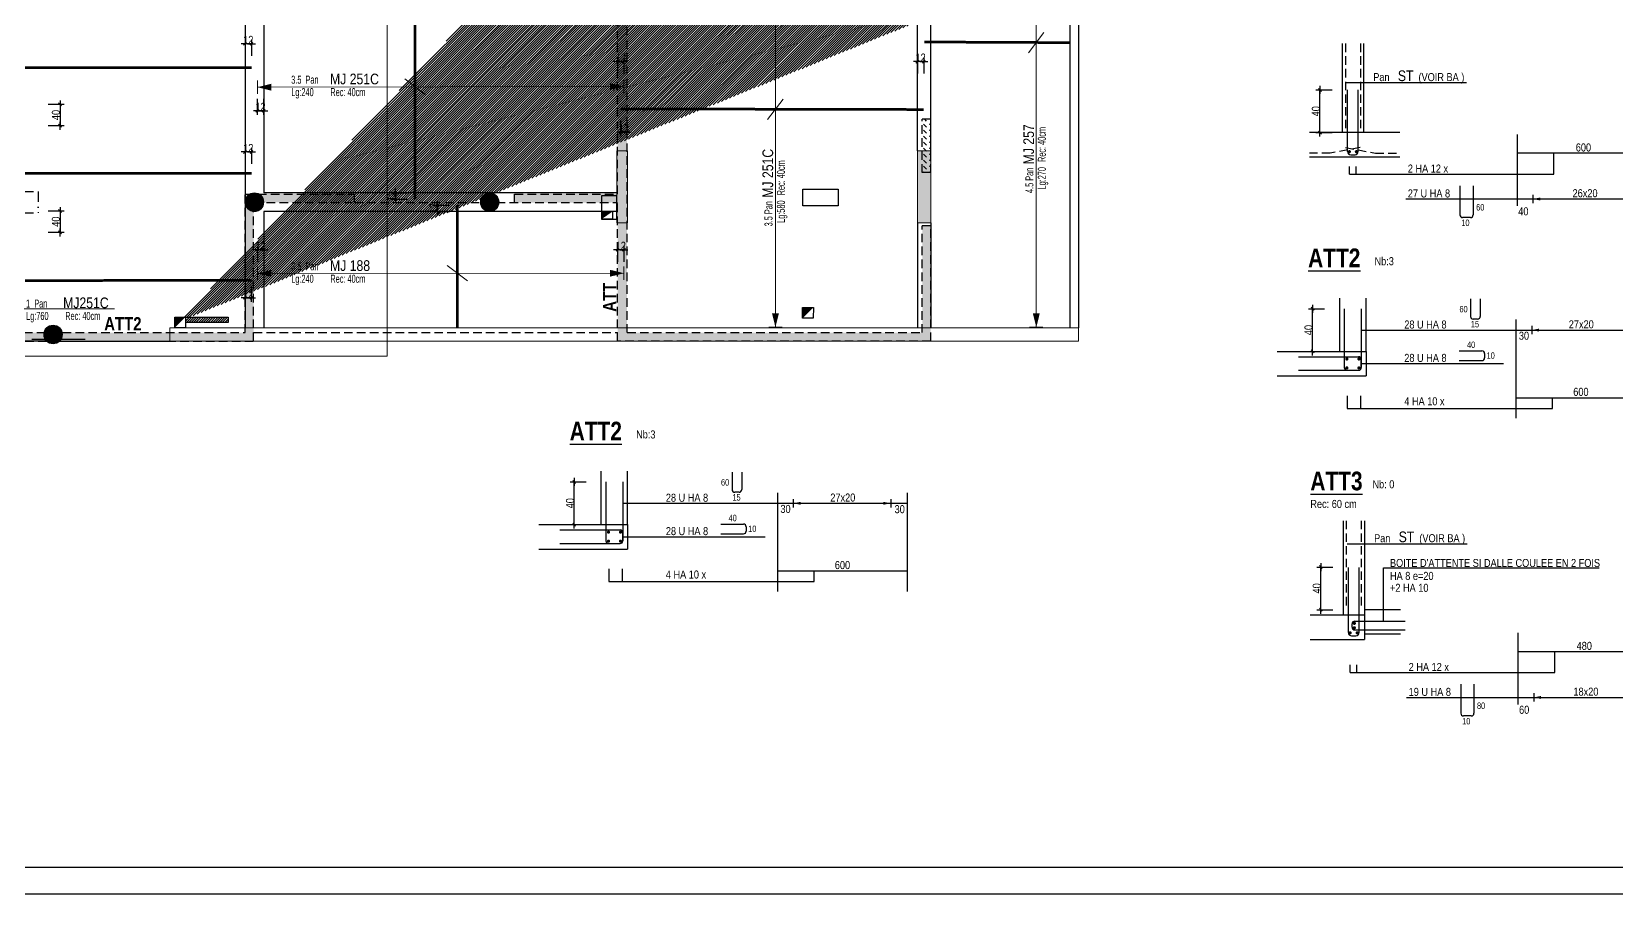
# Model space of a CAD drawing. Header units: centimetres. Extents: x 29921 to 42652, y -19090 to -11306.
# Drawn here: x 37171 to 40141, y -17547 to -15929 of the extents above; entities that cross this region are included whole.
import ezdxf
from ezdxf.enums import TextEntityAlignment as Align

# ---------------------------------------------------------------- set-up
doc = ezdxf.new("R2010")
doc.units = ezdxf.units.CM
doc.header["$LTSCALE"] = 25.4
doc.header["$PDMODE"] = 1
doc.header["$PDSIZE"] = -2
for name, pattern in [('CACHE2', [0.1875, 0.125, -0.0625]), ('CACHEX2', [19.05, 12.7, -6.35]), ('TIRETPTX2', [50.8, 25.4, -12.7, 0, -12.7])]:
    doc.linetypes.add(name, pattern=pattern)
for name, color, linetype in [('01_ARMA_INF', 50, 'Continuous'), ('01_cote_gen', 4, 'Continuous'), ('01_linteaux', 2, 'Continuous'), ('01_murs_sup', 2, 'CACHEX2'), ('01_poch_poteaux', 250, 'Continuous'), ('01_resv', 32, 'Continuous'), ('01_texte', 230, 'Continuous'), ('AA_COTES', 2, 'Continuous'), ('prlm-GT', 242, 'Continuous')]:
    doc.layers.add(name, color=color, linetype=linetype)
doc.layers.add('01_murs_coup', color=5, linetype='Continuous', lineweight=60)
doc.layers.add('01_résv', color=32, linetype='Continuous', lineweight=9)
doc.styles.add('PATIO', font='ARIALN.TTF')
doc.styles.add('STYLE2', font='ARIALN.TTF')
doc.styles.add('Titre', font='ariblk.ttf')
doc.dimstyles.new('JB25', dxfattribs={"dimscale": 0.1, "dimtxt": 150, "dimasz": 15, "dimexe": 0.1, "dimexo": 0.1, "dimgap": 0.09, "dimtad": 1, "dimdec": 1, "dimlfac": 0.5, "dimdsep": 46, "dimtxsty": 'STYLE2', "dimblk1": 'BOND_G', "dimblk2": 'BOND_D', "dimsah": 1, "dimcen": 1.5, "dimdle": 0.01, "dimse1": 1, "dimse2": 1, "dimclrd": 4, "dimclre": 2, "dimclrt": 6, "dimazin": 2, "dimtfac": 2.333333, "dimtdec": 1, "dimtix": 1, "dimtmove": 2, "dimatfit": 3, "dimldrblk": 'BOND_G', "dimfxl": 1, "dimtolj": 1, "dimtzin": 0, "dimarcsym": 0})
doc.dimstyles.new('JB50', dxfattribs={"dimscale": 0.1, "dimtxt": 150, "dimasz": 15, "dimexe": 0.1, "dimexo": 0.1, "dimgap": 0.09, "dimtad": 1, "dimdec": 1, "dimdsep": 46, "dimtxsty": 'STYLE2', "dimblk1": 'BOND_G', "dimblk2": 'BOND_D', "dimsah": 1, "dimcen": 1.5, "dimdle": 0.01, "dimse1": 1, "dimse2": 1, "dimclrd": 4, "dimclre": 2, "dimclrt": 6, "dimazin": 2, "dimtfac": 2.333333, "dimtdec": 1, "dimtix": 1, "dimtmove": 2, "dimatfit": 3, "dimldrblk": 'BOND_G', "dimfxl": 1, "dimtolj": 1, "dimtzin": 0, "dimarcsym": 0})
pattern_1 = [(135, (-1376.8596, -4351.756), (-11.2253202, 9e-16), [7.9375, -7.9375])]

# ---------------------------------------------------------------- blocks, each defined once
blk = doc.blocks.new('BOND_G')
at = {"layer": 'AA_COTES', "color": 0}
for p, q in [((5, 0), (-5, 0)), ((1.8, 1.8), (-1.8, -1.8)), ((0, -5), (0, 15))]:
    blk.add_line(p, q, dxfattribs=at)
blk = doc.blocks.new('BOND_D')
at = {"layer": 'AA_COTES', "color": 0}
for p, q in [((5, 0), (-5, 0)), ((-1.8, -1.8), (1.8, 1.8)), ((0, 5), (0, -15))]:
    blk.add_line(p, q, dxfattribs=at)
blk = doc.blocks.new('*D61')
at = {"color": 4, "lineweight": -2, "transparency": 16777216}
for p, q in [((37569.9, -16154.8), (37568.4, -16154.8)), ((37583.4, -16154.8), (37571.4, -16154.8)), ((37584.9, -16154.8), (37586.4, -16154.8))]:
    blk.add_line(p, q, dxfattribs=at)
at = {"layer": 'Defpoints', "color": 0, "transparency": 16777216}
for p in [(37583.4, -15979.8), (37571.4, -16154.8), (37571.4, -16162.2)]:
    blk.add_point(p, dxfattribs=at)
at = {"color": 4, "lineweight": -2, "transparency": 16777216, "xscale": 1.5, "yscale": 1.5, "zscale": 1.5}
blk.add_blockref('BOND_D', (37571.4, -16154.8), dxfattribs=at)
at = {"color": 4, "lineweight": -2, "transparency": 16777216, "xscale": 1.5, "yscale": 1.5, "zscale": 1.5, "rotation": 180}
blk.add_blockref('BOND_G', (37583.4, -16154.8), dxfattribs=at)
at = {"color": 6, "transparency": 16777216, "insert": (37577.4, -16147.3), "char_height": 15, "attachment_point": 5, "style": 'STYLE2'}
blk.add_mtext('\\A1;12', dxfattribs=at)
blk = doc.blocks.new('*D63')
at = {"color": 4, "lineweight": -2, "transparency": 16777216}
for p, q in [((37569.9, -16428.4), (37568.4, -16428.4)), ((37571.4, -16428.4), (37583.4, -16428.4)), ((37584.9, -16428.4), (37586.4, -16428.4))]:
    blk.add_line(p, q, dxfattribs=at)
at = {"layer": 'Defpoints', "color": 0, "transparency": 16777216}
for p in [(37571.4, -16399.1), (37583.4, -16399.1), (37583.4, -16428.4)]:
    blk.add_point(p, dxfattribs=at)
at = {"color": 4, "lineweight": -2, "transparency": 16777216, "xscale": 1.5, "yscale": 1.5, "zscale": 1.5}
blk.add_blockref('BOND_G', (37571.4, -16428.4), dxfattribs=at)
at = {"color": 4, "lineweight": -2, "transparency": 16777216, "xscale": 1.5, "yscale": 1.5, "zscale": 1.5, "rotation": 180}
blk.add_blockref('BOND_D', (37583.4, -16428.4), dxfattribs=at)
at = {"color": 6, "transparency": 16777216, "insert": (37577.4, -16420.9), "char_height": 15, "attachment_point": 5, "style": 'STYLE2'}
blk.add_mtext('\\A1;12', dxfattribs=at)
blk = doc.blocks.new('*D67')
at = {"color": 4, "lineweight": -2, "transparency": 16777216}
for p, q in [((37569.9, -15952.1), (37568.4, -15952.1)), ((37583.4, -15952.1), (37571.4, -15952.1)), ((37584.9, -15952.1), (37586.4, -15952.1))]:
    blk.add_line(p, q, dxfattribs=at)
at = {"layer": 'Defpoints', "color": 0, "transparency": 16777216}
for p in [(37571.4, -15952.1), (37571.4, -15962.2), (37583.4, -15962.2)]:
    blk.add_point(p, dxfattribs=at)
at = {"color": 4, "lineweight": -2, "transparency": 16777216, "xscale": 1.5, "yscale": 1.5, "zscale": 1.5}
blk.add_blockref('BOND_D', (37571.4, -15952.1), dxfattribs=at)
at = {"color": 4, "lineweight": -2, "transparency": 16777216, "xscale": 1.5, "yscale": 1.5, "zscale": 1.5, "rotation": 180}
blk.add_blockref('BOND_G', (37583.4, -15952.1), dxfattribs=at)
at = {"color": 6, "transparency": 16777216, "insert": (37577.4, -15944.6), "char_height": 15, "attachment_point": 5, "style": 'STYLE2'}
blk.add_mtext('\\A1;12', dxfattribs=at)
blk = doc.blocks.new('*D68')
at = {"color": 4, "lineweight": -2, "transparency": 16777216}
blk.add_line((37224.5, -16067), (37224.5, -16104), dxfattribs=at)
at = {"layer": 'Defpoints', "color": 0, "transparency": 16777216}
for p in [(37230.9, -16065.5), (37224.5, -16105.5), (37230.9, -16105.5)]:
    blk.add_point(p, dxfattribs=at)
at = {"color": 4, "lineweight": -2, "transparency": 16777216, "xscale": 1.5, "yscale": 1.5, "zscale": 1.5}
for name, p, rotation in [('BOND_G', (37224.5, -16065.5), 90), ('BOND_D', (37224.5, -16105.5), 270)]:
    blk.add_blockref(name, p, dxfattribs=dict(at, rotation=rotation))
at = {"color": 6, "transparency": 16777216, "insert": (37216.8, -16085.5), "char_height": 15, "attachment_point": 5, "rotation": 90, "style": 'STYLE2'}
blk.add_mtext('\\A1;40', dxfattribs=at)
blk = doc.blocks.new('*D69')
at = {"color": 4, "lineweight": -2, "transparency": 16777216}
blk.add_line((37224.5, -16267), (37224.5, -16304), dxfattribs=at)
at = {"layer": 'Defpoints', "color": 0, "transparency": 16777216}
for p in [(37224.5, -16265.5), (37224.5, -16305.5), (37224.5, -16305.5)]:
    blk.add_point(p, dxfattribs=at)
at = {"color": 4, "lineweight": -2, "transparency": 16777216, "xscale": 1.5, "yscale": 1.5, "zscale": 1.5}
for name, p, rotation in [('BOND_G', (37224.5, -16265.5), 90), ('BOND_D', (37224.5, -16305.5), 270)]:
    blk.add_blockref(name, p, dxfattribs=dict(at, rotation=rotation))
at = {"color": 6, "transparency": 16777216, "insert": (37216.8, -16285.5), "char_height": 15, "attachment_point": 5, "rotation": 90, "style": 'STYLE2'}
blk.add_mtext('\\A1;40', dxfattribs=at)
blk = doc.blocks.new('*D74')
at = {"color": 4, "lineweight": -2, "transparency": 16777216}
for p, q in [((37932.1, -16253), (37932.1, -16251.5)), ((37932.1, -16254.5), (37932.1, -16266.5)), ((37932.1, -16268), (37932.1, -16269.5))]:
    blk.add_line(p, q, dxfattribs=at)
at = {"layer": 'Defpoints', "color": 0, "transparency": 16777216}
for p in [(37932.1, -16266.5), (37968.4, -16266.5), (38030.4, -16254.5)]:
    blk.add_point(p, dxfattribs=at)
at = {"color": 4, "lineweight": -2, "transparency": 16777216, "xscale": 1.5, "yscale": 1.5, "zscale": 1.5}
for name, p, rotation in [('BOND_G', (37932.1, -16254.5), 270), ('BOND_D', (37932.1, -16266.5), 90)]:
    blk.add_blockref(name, p, dxfattribs=dict(at, rotation=rotation))
at = {"color": 6, "transparency": 16777216, "insert": (37924.6, -16260.5), "char_height": 15, "attachment_point": 5, "rotation": 90, "style": 'STYLE2'}
blk.add_mtext('\\A1;12', dxfattribs=at)
blk = doc.blocks.new('*D76')
at = {"color": 4, "lineweight": -2, "transparency": 16777216}
for p, q in [((37853.2, -16230), (37853.2, -16228.5)), ((37853.2, -16231.5), (37853.2, -16243.5)), ((37853.2, -16245), (37853.2, -16246.5))]:
    blk.add_line(p, q, dxfattribs=at)
at = {"layer": 'Defpoints', "color": 0, "transparency": 16777216}
for p in [(37853.2, -16243.5), (37872.1, -16231.5), (37897.3, -16243.5)]:
    blk.add_point(p, dxfattribs=at)
at = {"color": 4, "lineweight": -2, "transparency": 16777216, "xscale": 1.5, "yscale": 1.5, "zscale": 1.5}
for name, p, rotation in [('BOND_G', (37853.2, -16231.5), 270), ('BOND_D', (37853.2, -16243.5), 90)]:
    blk.add_blockref(name, p, dxfattribs=dict(at, rotation=rotation))
at = {"color": 6, "transparency": 16777216, "insert": (37845.7, -16237.5), "char_height": 15, "attachment_point": 5, "rotation": 90, "style": 'STYLE2'}
blk.add_mtext('\\A1;12', dxfattribs=at)
blk = doc.blocks.new('*D77')
at = {"color": 4, "lineweight": -2, "transparency": 16777216}
for p, q in [((37592.9, -16077.6), (37591.4, -16077.6)), ((37594.4, -16077.6), (37606.4, -16077.6)), ((37607.9, -16077.6), (37609.4, -16077.6))]:
    blk.add_line(p, q, dxfattribs=at)
at = {"layer": 'Defpoints', "color": 0, "transparency": 16777216}
for p in [(37594.4, -16080.3), (37606.4, -16077.6), (37606.4, -16080.3)]:
    blk.add_point(p, dxfattribs=at)
at = {"color": 4, "lineweight": -2, "transparency": 16777216, "xscale": 1.5, "yscale": 1.5, "zscale": 1.5}
blk.add_blockref('BOND_G', (37594.4, -16077.6), dxfattribs=at)
at = {"color": 4, "lineweight": -2, "transparency": 16777216, "xscale": 1.5, "yscale": 1.5, "zscale": 1.5, "rotation": 180}
blk.add_blockref('BOND_D', (37606.4, -16077.6), dxfattribs=at)
at = {"color": 6, "transparency": 16777216, "insert": (37600.4, -16070), "char_height": 15, "attachment_point": 5, "style": 'STYLE2'}
blk.add_mtext('\\A1;12', dxfattribs=at)
blk = doc.blocks.new('*D78')
at = {"color": 4, "lineweight": -2, "transparency": 16777216}
for p, q in [((37592.9, -16338.3), (37591.4, -16338.3)), ((37606.4, -16338.3), (37594.4, -16338.3)), ((37607.9, -16338.3), (37609.4, -16338.3))]:
    blk.add_line(p, q, dxfattribs=at)
at = {"layer": 'Defpoints', "color": 0, "transparency": 16777216}
for p in [(37594.4, -16338.3), (37594.4, -16370), (37606.4, -16365.1)]:
    blk.add_point(p, dxfattribs=at)
at = {"color": 4, "lineweight": -2, "transparency": 16777216, "xscale": 1.5, "yscale": 1.5, "zscale": 1.5}
blk.add_blockref('BOND_D', (37594.4, -16338.3), dxfattribs=at)
at = {"color": 4, "lineweight": -2, "transparency": 16777216, "xscale": 1.5, "yscale": 1.5, "zscale": 1.5, "rotation": 180}
blk.add_blockref('BOND_G', (37606.4, -16338.3), dxfattribs=at)
at = {"color": 6, "transparency": 16777216, "insert": (37600.4, -16330.7), "char_height": 15, "attachment_point": 5, "style": 'STYLE2'}
blk.add_mtext('\\A1;12', dxfattribs=at)
blk = doc.blocks.new('*D79')
at = {"color": 4, "lineweight": -2, "transparency": 16777216}
for p, q in [((38268, -16338.3), (38266.5, -16338.3)), ((38281.5, -16338.3), (38269.5, -16338.3)), ((38283, -16338.3), (38284.5, -16338.3))]:
    blk.add_line(p, q, dxfattribs=at)
at = {"layer": 'Defpoints', "color": 0, "transparency": 16777216}
for p in [(38269.5, -16338.3), (38269.5, -16357), (38281.5, -16369.7)]:
    blk.add_point(p, dxfattribs=at)
at = {"color": 4, "lineweight": -2, "transparency": 16777216, "xscale": 1.5, "yscale": 1.5, "zscale": 1.5}
blk.add_blockref('BOND_D', (38269.5, -16338.3), dxfattribs=at)
at = {"color": 4, "lineweight": -2, "transparency": 16777216, "xscale": 1.5, "yscale": 1.5, "zscale": 1.5, "rotation": 180}
blk.add_blockref('BOND_G', (38281.5, -16338.3), dxfattribs=at)
at = {"color": 6, "transparency": 16777216, "insert": (38275.5, -16330.7), "char_height": 15, "attachment_point": 5, "style": 'STYLE2'}
blk.add_mtext('\\A1;12', dxfattribs=at)
blk = doc.blocks.new('*D80')
at = {"color": 4, "lineweight": -2, "transparency": 16777216}
for p, q in [((38268, -15985.3), (38266.5, -15985.3)), ((38281.5, -15985.3), (38269.5, -15985.3)), ((38283, -15985.3), (38284.5, -15985.3))]:
    blk.add_line(p, q, dxfattribs=at)
at = {"layer": 'Defpoints', "color": 0, "transparency": 16777216}
for p in [(38269.5, -15985.3), (38269.5, -16008.6), (38281.5, -16019.8)]:
    blk.add_point(p, dxfattribs=at)
at = {"color": 4, "lineweight": -2, "transparency": 16777216, "xscale": 1.5, "yscale": 1.5, "zscale": 1.5}
blk.add_blockref('BOND_D', (38269.5, -15985.3), dxfattribs=at)
at = {"color": 4, "lineweight": -2, "transparency": 16777216, "xscale": 1.5, "yscale": 1.5, "zscale": 1.5, "rotation": 180}
blk.add_blockref('BOND_G', (38281.5, -15985.3), dxfattribs=at)
at = {"color": 6, "transparency": 16777216, "insert": (38275.5, -15977.8), "char_height": 15, "attachment_point": 5, "style": 'STYLE2'}
blk.add_mtext('\\A1;12', dxfattribs=at)
blk = doc.blocks.new('*D81')
at = {"color": 4, "lineweight": -2, "transparency": 16777216}
for p, q in [((38274, -16117.4), (38272.5, -16117.4)), ((38275.5, -16117.4), (38287.5, -16117.4)), ((38289, -16117.4), (38290.5, -16117.4))]:
    blk.add_line(p, q, dxfattribs=at)
at = {"layer": 'Defpoints', "color": 0, "transparency": 16777216}
for p in [(38275.5, -16074), (38287.5, -16112.8), (38287.5, -16117.4)]:
    blk.add_point(p, dxfattribs=at)
at = {"color": 4, "lineweight": -2, "transparency": 16777216, "xscale": 1.5, "yscale": 1.5, "zscale": 1.5}
blk.add_blockref('BOND_G', (38275.5, -16117.4), dxfattribs=at)
at = {"color": 4, "lineweight": -2, "transparency": 16777216, "xscale": 1.5, "yscale": 1.5, "zscale": 1.5, "rotation": 180}
blk.add_blockref('BOND_D', (38287.5, -16117.4), dxfattribs=at)
at = {"color": 6, "transparency": 16777216, "insert": (38281.5, -16109.8), "char_height": 15, "attachment_point": 5, "style": 'STYLE2'}
blk.add_mtext('\\A1;12', dxfattribs=at)
blk = doc.blocks.new('*D82')
at = {"color": 4, "lineweight": -2, "transparency": 16777216}
for p, q in [((38830, -15985.3), (38828.5, -15985.3)), ((38843.5, -15985.3), (38831.5, -15985.3)), ((38845, -15985.3), (38846.5, -15985.3))]:
    blk.add_line(p, q, dxfattribs=at)
at = {"layer": 'Defpoints', "color": 0, "transparency": 16777216}
for p in [(38831.5, -15985.3), (38831.5, -16029.7), (38843.5, -16075.2)]:
    blk.add_point(p, dxfattribs=at)
at = {"color": 4, "lineweight": -2, "transparency": 16777216, "xscale": 1.5, "yscale": 1.5, "zscale": 1.5}
blk.add_blockref('BOND_D', (38831.5, -15985.3), dxfattribs=at)
at = {"color": 4, "lineweight": -2, "transparency": 16777216, "xscale": 1.5, "yscale": 1.5, "zscale": 1.5, "rotation": 180}
blk.add_blockref('BOND_G', (38843.5, -15985.3), dxfattribs=at)
at = {"color": 6, "transparency": 16777216, "insert": (38837.5, -15977.8), "char_height": 15, "attachment_point": 5, "style": 'STYLE2'}
blk.add_mtext('\\A1;12', dxfattribs=at)
blk = doc.blocks.new('*D99')
at = {"layer": '01_cote_gen', "color": 4, "lineweight": -2, "ltscale": 0.5, "transparency": 16777216}
blk.add_line((39586.1, -16117), (39586.1, -16040), dxfattribs=at)
at = {"layer": 'Defpoints', "color": 0, "ltscale": 0.5, "transparency": 16777216}
for p in [(39586.1, -16038.5), (39637.7, -16038.5), (39619.8, -16118.5)]:
    blk.add_point(p, dxfattribs=at)
at = {"layer": '01_cote_gen', "color": 4, "lineweight": -2, "ltscale": 0.5, "transparency": 16777216, "xscale": 1.5, "yscale": 1.5, "zscale": 1.5}
for name, p, rotation in [('BOND_D', (39586.1, -16038.5), 90), ('BOND_G', (39586.1, -16118.5), 270)]:
    blk.add_blockref(name, p, dxfattribs=dict(at, rotation=rotation))
at = {"layer": '01_cote_gen', "color": 6, "ltscale": 0.5, "transparency": 16777216, "insert": (39578.4, -16078.5), "char_height": 15, "attachment_point": 5, "rotation": 90, "style": 'STYLE2'}
blk.add_mtext('\\A1;40', dxfattribs=at)
blk = doc.blocks.new('*D100')
at = {"layer": '01_cote_gen', "color": 4, "lineweight": -2, "ltscale": 0.5, "transparency": 16777216}
blk.add_line((39572.3, -16527.2), (39572.3, -16450.2), dxfattribs=at)
at = {"layer": 'Defpoints', "color": 0, "ltscale": 0.5, "transparency": 16777216}
for p in [(39572.3, -16448.7), (39631.6, -16448.7), (39632.5, -16528.7)]:
    blk.add_point(p, dxfattribs=at)
at = {"layer": '01_cote_gen', "color": 4, "lineweight": -2, "ltscale": 0.5, "transparency": 16777216, "xscale": 1.5, "yscale": 1.5, "zscale": 1.5}
for name, p, rotation in [('BOND_D', (39572.3, -16448.7), 90), ('BOND_G', (39572.3, -16528.7), 270)]:
    blk.add_blockref(name, p, dxfattribs=dict(at, rotation=rotation))
at = {"layer": '01_cote_gen', "color": 6, "ltscale": 0.5, "transparency": 16777216, "insert": (39564.6, -16488.7), "char_height": 15, "attachment_point": 5, "rotation": 90, "style": 'STYLE2'}
blk.add_mtext('\\A1;40', dxfattribs=at)
blk = doc.blocks.new('*D101')
at = {"layer": '01_linteaux', "color": 4, "linetype": 'Continuous', "lineweight": -2, "transparency": 16777216}
blk.add_line((39587.7, -17011.6), (39587.7, -16934.6), dxfattribs=at)
at = {"layer": 'Defpoints', "color": 0, "linetype": 'Continuous', "transparency": 16777216}
for p in [(39587.7, -16933.1), (39639.3, -16933.1), (39629.3, -17013.1)]:
    blk.add_point(p, dxfattribs=at)
at = {"layer": '01_linteaux', "color": 4, "linetype": 'Continuous', "lineweight": -2, "transparency": 16777216, "xscale": 1.5, "yscale": 1.5, "zscale": 1.5}
for name, p, rotation in [('BOND_D', (39587.7, -16933.1), 90), ('BOND_G', (39587.7, -17013.1), 270)]:
    blk.add_blockref(name, p, dxfattribs=dict(at, rotation=rotation))
at = {"layer": '01_linteaux', "color": 6, "linetype": 'Continuous', "transparency": 16777216, "insert": (39580, -16973.1), "char_height": 15, "attachment_point": 5, "rotation": 90, "style": 'STYLE2'}
blk.add_mtext('\\A1;40', dxfattribs=at)
blk = doc.blocks.new('*D107')
at = {"layer": '01_cote_gen', "color": 4, "lineweight": -2, "ltscale": 0.5, "transparency": 16777216}
blk.add_line((38188.2, -16852), (38188.2, -16775.1), dxfattribs=at)
at = {"layer": 'Defpoints', "color": 0, "ltscale": 0.5, "transparency": 16777216}
for p in [(38188.2, -16773.6), (38247.5, -16773.6), (38248.4, -16853.5)]:
    blk.add_point(p, dxfattribs=at)
at = {"layer": '01_cote_gen', "color": 4, "lineweight": -2, "ltscale": 0.5, "transparency": 16777216, "xscale": 1.5, "yscale": 1.5, "zscale": 1.5}
for name, p, rotation in [('BOND_D', (38188.2, -16773.6), 90), ('BOND_G', (38188.2, -16853.5), 270)]:
    blk.add_blockref(name, p, dxfattribs=dict(at, rotation=rotation))
at = {"layer": '01_cote_gen', "color": 6, "ltscale": 0.5, "transparency": 16777216, "insert": (38180.6, -16813.5), "char_height": 15, "attachment_point": 5, "rotation": 90, "style": 'STYLE2'}
blk.add_mtext('\\A1;40', dxfattribs=at)

msp = doc.modelspace()

# ---------------------------------------------------------------- hatches: boundary and pattern name
at = {"layer": '01_murs_sup'}
h = msp.add_hatch(dxfattribs=at)
h.set_pattern_fill('DASH', color=256, scale=2.5, angle=135)
h.set_pattern_definition(pattern_1)
h.paths.add_polyline_path([(39364.88, -14933.56), (38269.48, -14933.56), (38269.48, -15213.56), (38287.48, -15213.56), (38287.48, -14951.56), (38744.48, -14951.56), (38744.48, -15219.56), (39117.48, -15219.56), (39117.48, -15544.56), (39054.48, -15544.56), (39054.48, -15560.56), (39117.48, -15560.56), (39117.48, -15768.57), (39133.48, -15768.57), (39133.48, -15560.56), (39341.48, -15560.56), (39341.48, -15544.56), (39135.48, -15544.56), (39135.48, -15201.56), (38762.48, -15201.56), (38762.48, -14951.56), (39364.88, -14951.56)])
h.paths.add_polyline_path([(38287.48, -15315.56), (38269.48, -15315.56), (38269.48, -15857.46), (38139.48, -15857.46), (38139.48, -15820.56), (38121.48, -15820.56), (38121.48, -15875.46), (38269.48, -15875.46), (38269.48, -16233.54), (38076.48, -16233.8), (38076.48, -16249.8), (38269.48, -16249.54), (38269.48, -16509.54), (38856.48, -16509.54), (38856.48, -16293.56), (38840.48, -16293.56), (38840.48, -16493.54), (38287.48, -16493.54)])
h.paths.add_polyline_path([(38856.48, -15560.56), (38954.48, -15560.56), (38954.48, -15544.56), (38840.48, -15544.56), (38745.95, -15544.56), (38745.95, -15560.56), (38840.48, -15560.56), (38840.48, -15593.56), (38856.48, -15593.56)], flags=17)
h = msp.add_hatch(dxfattribs=at)
h.set_pattern_fill('DASH', color=256, scale=2.5, angle=135)
h.set_pattern_definition(pattern_1)
h.paths.add_polyline_path([(38139.48, -15413.56), (38121.48, -15413.56), (38121.48, -15695.56), (37808.44, -15695.56), (37808.44, -15543.56), (37469.44, -15543.56), (37469.44, -15417.54), (37453.44, -15417.54), (37453.44, -15543.56), (37086.44, -15543.56), (36796.47, -16509.54), (37587.44, -16509.54), (37587.44, -16249.54), (37776.48, -16249.54), (37776.48, -16233.54), (37571.44, -16233.54), (37571.44, -16493.54), (36817.98, -16493.54), (37097.74, -15561.56), (37790.44, -15561.56), (37790.44, -15713.56), (38121.48, -15713.56), (38121.48, -15718.56), (38139.48, -15718.56)])
h = msp.add_hatch(dxfattribs=at)
h.set_pattern_fill('DASH', color=256, scale=2.5, angle=135)
h.set_pattern_definition([(135, (10280.314, 0), (-11.2253202, 9e-16), [7.9375, -7.9375])])
h.paths.add_polyline_path([(38856.48, -16152.52), (38840.48, -16152.52), (38840.48, -16193.56), (38856.48, -16193.56)])
h.paths.add_polyline_path([(38856.48, -16093.56), (38840.48, -16093.56), (38840.48, -16152.52), (38856.48, -16152.52)])
at = {"layer": '01_poch_poteaux'}
h = msp.add_hatch(color=256, dxfattribs=at)
h.dxf.hatch_style = 1
h.paths.add_polyline_path([(38287.96, -16152.52), (38267.96, -16152.52), (38267.96, -16287.52), (38287.96, -16287.52)])
h = msp.add_hatch(color=256, dxfattribs=at)
h.dxf.hatch_style = 1
h.paths.add_polyline_path([(38856.48, -16152.52), (38831.48, -16152.52), (38831.48, -16287.52), (38856.48, -16287.52)])
h = msp.add_hatch(color=256, dxfattribs=at)
h.dxf.hatch_style = 1
h.paths.add_polyline_path([(38856.48, -16152.52), (38840.48, -16152.52), (38840.48, -16193.56), (38856.48, -16193.56)])
h = msp.add_hatch(color=256, dxfattribs=at)
h.dxf.hatch_style = 1
h.paths.add_polyline_path([(37571.43, -16249.02, 1), (37606.43, -16249.02, 1)])
h = msp.add_hatch(color=256, dxfattribs=at)
h.dxf.hatch_style = 1
h.paths.add_polyline_path([(38047.41, -16249.02, 1), (38012.41, -16249.02, 1)])
h = msp.add_hatch(color=256, dxfattribs=at)
h.dxf.hatch_style = 1
h.paths.add_polyline_path([(37193.99, -16497.04, 1), (37228.99, -16497.04, 1)])
at = {"layer": '01_résv'}
h = msp.add_hatch(dxfattribs=at)
h.set_pattern_fill('ANSI31', color=256)
h.set_pattern_definition([(45, (33932.1135, -19078.7956), (-2.245064, 2.245064), [])])
h.paths.add_polyline_path([(40172.39, -15042.56), (40172.39, -15072.59), (40182.39, -15072.59), (40182.39, -15042.62)], flags=17)
h.paths.add_polyline_path([(38544.12, -14511.48), (38544.12, -14581.48), (38554.12, -14581.48), (38554.12, -14511.48)])
h.paths.add_polyline_path([(38775.31, -14971.93), (38775.71, -15031.93), (38785.71, -15031.93), (38785.31, -14971.93)], flags=17)
h.paths.add_polyline_path([(38544.85, -14966.84), (38474.85, -14966.84), (38474.85, -14976.84), (38544.85, -14976.84)], flags=17)
h.paths.add_polyline_path([(38564.85, -14966.84), (38624.85, -14966.84), (38624.85, -14976.84), (38564.85, -14976.84)], flags=17)
h.paths.add_polyline_path([(37763.92, -15769.56), (37763.92, -15709.56), (37773.92, -15709.56), (37773.92, -15769.56)], flags=17)
h.paths.add_polyline_path([(38495.18, -14432.47), (38435.18, -14432.47), (38435.18, -14422.47), (38495.18, -14422.47)])
edge = h.paths.add_edge_path()
edge.add_line((40778.06, -15120.54), (40818.06, -15120.54))
edge.add_line((40818.06, -15120.54), (40846.67, -15148.83))
edge.add_line((40846.67, -15148.83), (40849.82, -15145.68))
edge.add_line((40849.82, -15145.68), (40853.18, -15142.31))
edge.add_line((40853.18, -15142.31), (40853.74, -15141.76))
edge.add_line((40853.74, -15141.76), (40819.08, -15107.1))
edge.add_line((40778.4, -15120.54), (40778.4, -15110.54))
edge.add_line((40778.4, -15110.54), (40822.52, -15110.54))
edge.add_line((40170.1, -14687.41), (40170, -14687.41))
edge.add_line((40170, -14687.41), (40170.02, -14664.36))
edge.add_line((40170.02, -14664.36), (40180.02, -14664.36))
edge.add_line((40180.02, -14664.36), (40180.12, -14694.4))
edge.add_line((40180.12, -14694.4), (40170, -14694.34))
edge.add_line((39147.25, -14687.41), (39147.15, -14687.41))
edge.add_line((39147.15, -14687.41), (39147.15, -14657.41))
edge.add_line((39147.15, -14657.41), (39157.15, -14657.41))
edge.add_line((39157.15, -14657.41), (39157.15, -14687.41))
edge.add_line((39157.15, -14687.41), (39147.15, -14687.41))
edge.add_line((37455.95, -16464.54), (37539.35, -16464.56))
edge.add_line((37539.35, -16464.56), (37539.75, -16474.52))
edge.add_line((37539.75, -16474.52), (37459.74, -16474.5))
edge.add_line((37459.74, -16474.5), (37459.34, -16467.9))
h.paths.add_polyline_path([(40853.92, -14589.64), (40846.85, -14582.57), (40818.16, -14610.86), (40778.16, -14610.86), (40778.16, -14620.86), (40822.3, -14620.86)])

# ---------------------------------------------------------------- linework, layer by layer
at = {"layer": '01_ARMA_INF', "linetype": 'Continuous', "lineweight": 0, "const_width": 5, "flags": 128}
for points in [[(37889.58, -16243.52), (37889.54, -15822.56)], [(38844.48, -15948.55), (39117.48, -15949.81)], [(36954.49, -15997.03), (37583.44, -15996.86)], [(38275.48, -16073.99), (38843.48, -16075.24)], [(36895.05, -16195.05), (37583.44, -16194.86)], [(37969.1, -16483.77), (37969.06, -16254.52)], [(36834.74, -16395.95), (37583.44, -16395.74)]]:
    msp.add_lwpolyline(points, dxfattribs=at)
at = {"layer": '01_cote_gen'}
msp.add_line((41601.79, -17546.82), (35661.79, -17546.82), dxfattribs=at)
at = {"layer": '01_linteaux'}
for p, q in [((39117.48, -15768.57), (39117.48, -16484.54)), ((39133.48, -15768.56), (39133.48, -16484.54)), ((37571.44, -15834.56), (37571.44, -16484.54)), ((37606.43, -15834.56), (37606.43, -16231.52)), ((38831.48, -16152.52), (38831.48, -15834.56)), ((38856.48, -16152.52), (38856.48, -15834.56)), ((38267.96, -16231.52), (37606.43, -16231.52)), ((37606.43, -16266.52), (37606.43, -16484.54)), ((38267.96, -16266.52), (37606.43, -16266.52)), ((38831.48, -16287.52), (38831.48, -16484.54)), ((38856.48, -16287.52), (38856.48, -16484.54)), ((37199.24, -16509.54), (36796.47, -16509.54)), ((37171.41, -16505.54), (37271.41, -16505.54)), ((37223.73, -16509.54), (37430.53, -16509.54))]:
    msp.add_line(p, q, dxfattribs=at)
at = {"layer": '01_linteaux', "linetype": 'Continuous'}
for p, q in [((39627.72, -15951.58), (39627.72, -16118.45)), ((39667.72, -15951.58), (39667.72, -16118.45)), ((39735.72, -16118.45), (39566.22, -16118.45)), ((39955.43, -16156.57), (40198.91, -16156.57)), ((39735.72, -16164.45), (39566.22, -16164.45)), ((39848.5, -16218.07), (39848.5, -16272.8)), ((39873.12, -16218.07), (39873.12, -16272.8)), ((39868.12, -16277.8), (39853.5, -16277.8)), ((39622.38, -16428.67), (39622.38, -16528.67)), ((39631.58, -16448.73), (39631.58, -16559.1)), ((39663.51, -16448.73), (39663.51, -16559.1)), ((39672.38, -16528.67), (39672.38, -16428.67)), ((39868.19, -16430.44), (39868.19, -16463.05)), ((39886.41, -16430.44), (39886.41, -16463.05)), ((39881.41, -16468.05), (39873.19, -16468.05)), ((39505.89, -16528.67), (39672.38, -16528.67)), ((39545.51, -16538.73), (39658.51, -16538.73)), ((39672.38, -16528.67), (39672.38, -16574.67)), ((39847.08, -16527.71), (39889.69, -16527.71)), ((39894.69, -16532.71), (39894.69, -16540.93)), ((39545.51, -16564.1), (39658.51, -16564.1)), ((39636.58, -16564.1), (39658.51, -16564.1)), ((39663.51, -16559.1), (39663.51, -16543.73)), ((39847.08, -16545.93), (39889.69, -16545.93)), ((39505.89, -16574.67), (39662.38, -16574.67)), ((39662.38, -16574.67), (39672.38, -16574.67)), ((39953.18, -16615.71), (40196.66, -16615.71)), ((38238.31, -16753.5), (38238.31, -16853.5)), ((38247.51, -16773.56), (38247.51, -16883.93)), ((38279.45, -16773.56), (38279.45, -16883.93)), ((38288.31, -16853.5), (38288.31, -16753.5)), ((38484.13, -16755.27), (38484.13, -16787.89)), ((38502.34, -16755.27), (38502.34, -16787.89)), ((38497.34, -16792.89), (38489.13, -16792.89)), ((38121.82, -16853.5), (38288.31, -16853.5)), ((38161.45, -16863.56), (38274.45, -16863.56)), ((38279.45, -16883.93), (38279.45, -16868.56)), ((38288.31, -16853.5), (38288.31, -16899.5)), ((38463.01, -16852.54), (38505.63, -16852.54)), ((38510.63, -16857.54), (38510.63, -16865.76)), ((39629.3, -16846.21), (39629.3, -17023.08)), ((39669.3, -16846.21), (39669.3, -17069.08)), ((38121.82, -16899.5), (38278.31, -16899.5)), ((38161.45, -16888.93), (38274.45, -16888.93)), ((38252.51, -16888.93), (38274.45, -16888.93)), ((38278.31, -16899.5), (38288.31, -16899.5)), ((38463.01, -16870.76), (38505.63, -16870.76)), ((38569.11, -16940.54), (38812.59, -16940.54)), ((39737.3, -17013.08), (39669.3, -17013.08)), ((39669.3, -17023.08), (39567.8, -17023.08)), ((39567.8, -17069.08), (39669.3, -17069.08)), ((39737.3, -17059.08), (39669.3, -17059.08)), ((39957.01, -17091.2), (40200.49, -17091.2)), ((39850.08, -17152.7), (39850.08, -17207.42)), ((39874.7, -17152.7), (39874.7, -17207.42)), ((39869.7, -17212.42), (39855.08, -17212.42))]:
    msp.add_line(p, q, dxfattribs=at)
at = {"layer": '01_linteaux', "linetype": 'CACHE2', "ltscale": 5}
for p, q in [((39633.72, -15951.58), (39633.72, -16116.32)), ((39661.72, -15951.58), (39661.72, -16116.32)), ((39661.43, -16146.14), (39605.39, -16157.34)), ((39634.01, -16146.14), (39690.05, -16157.34)), ((39605.39, -16157.34), (39566.22, -16157.34)), ((39690.05, -16157.34), (39735.49, -16157.34)), ((39635.3, -16846.21), (39635.3, -17010.95)), ((39663.3, -16846.21), (39663.3, -17010.95))]:
    msp.add_line(p, q, dxfattribs=at)
at = {"layer": '01_linteaux', "linetype": 'TIRETPTX2', "ltscale": 0.03}
for p, q in [((36883.81, -16229.02), (37183.81, -16229.02)), ((37183.81, -16229.02), (37183.81, -16269.02)), ((36883.81, -16269.02), (37183.81, -16269.02))]:
    msp.add_line(p, q, dxfattribs=at)
at = {"layer": '01_linteaux', "linetype": 'Continuous'}
for centre, start, end in [((39853.5, -16272.8), 180, 270), ((39868.12, -16272.8), 270, 0), ((39873.19, -16463.05), 180, 270), ((39881.41, -16463.05), 270, 0), ((39658.51, -16543.73), 0, 90), ((39889.69, -16532.71), 0, 90), ((39889.69, -16540.93), 270, 0), ((39636.58, -16559.1), 180, 270), ((39658.51, -16559.1), 270, 0), ((39658.51, -16559.1), 270, 0), ((38489.13, -16787.89), 180, 270), ((38497.34, -16787.89), 270, 0), ((38274.45, -16868.56), 0, 90), ((38505.63, -16857.54), 0, 90), ((38505.63, -16865.76), 270, 0), ((38252.51, -16883.93), 180, 270), ((38274.45, -16883.93), 270, 0), ((38274.45, -16883.93), 270, 0), ((39855.08, -17207.42), 180, 270), ((39869.7, -17207.42), 270, 0)]:
    msp.add_arc(centre, 5, start, end, dxfattribs=at)
at = {"layer": '01_murs_coup', "linetype": 'Continuous', "lineweight": 18}
for p, q in [((38267.96, -16152.52), (38267.96, -16287.52)), ((38267.96, -16152.52), (38287.96, -16152.52)), ((38287.96, -16152.52), (38287.96, -16287.52)), ((38831.48, -16152.52), (38831.48, -16287.52)), ((38831.48, -16152.52), (38856.48, -16152.52)), ((38856.48, -16152.52), (38856.48, -16287.52)), ((38267.96, -16287.52), (38287.96, -16287.52)), ((38831.48, -16287.52), (38856.48, -16287.52)), ((37430.53, -16484.54), (39133.48, -16484.54)), ((37430.53, -16509.54), (37430.53, -16484.54)), ((37430.53, -16509.54), (39133.48, -16509.54)), ((37430.53, -16509.54), (39133.48, -16509.54)), ((39133.48, -16509.54), (39133.48, -16484.54))]:
    msp.add_line(p, q, dxfattribs=at)
for centre in [(37588.93, -16249.02), (38029.91, -16249.02), (37211.49, -16497.04)]:
    msp.add_circle(centre, 17.5, dxfattribs=at)
at = {"layer": '01_murs_sup', "ltscale": 0.05}
for p, q in [((38287.48, -16493.54), (38287.48, -15315.56)), ((38269.48, -16233.84), (38269.48, -15875.56)), ((38840.48, -16193.56), (38840.48, -16093.56)), ((38856.48, -16093.56), (38840.48, -16093.56)), ((38856.48, -16193.56), (38856.48, -16093.56)), ((38856.48, -16193.56), (38840.48, -16193.56)), ((37571.44, -16493.54), (37571.44, -16231.52)), ((37571.44, -16233.84), (37776.48, -16233.84)), ((37776.48, -16249.84), (37776.48, -16233.84)), ((38076.48, -16234.1), (38269.48, -16233.84)), ((38076.48, -16250.1), (38076.48, -16234.1)), ((37587.44, -16249.84), (37776.48, -16249.84)), ((37587.44, -16509.54), (37587.44, -16249.84)), ((37776.48, -16249.84), (38269.48, -16249.84)), ((38269.48, -16509.54), (38269.48, -16249.84)), ((38840.48, -16493.54), (38840.48, -16293.56)), ((38856.48, -16293.56), (38840.48, -16293.56)), ((38856.48, -16509.54), (38856.48, -16293.56)), ((36796.47, -16509.54), (37587.44, -16509.54)), ((36817.98, -16493.54), (37571.44, -16493.54)), ((37587.44, -16493.54), (38269.48, -16493.54)), ((38856.48, -16509.54), (38269.48, -16509.54)), ((38287.48, -16493.54), (38840.48, -16493.54))]:
    msp.add_line(p, q, dxfattribs=at)
at = {"layer": '01_resv'}
for p, q in [((38239.96, -16266.41), (38260.06, -16266.43)), ((38239.97, -16280.52), (38239.96, -16266.41)), ((38260.06, -16266.43), (38259.99, -16280.52)), ((38259.99, -16280.52), (38239.97, -16280.52)), ((38616.44, -16466.54), (38616.46, -16446.51)), ((38616.46, -16446.51), (38636.46, -16446.53)), ((38636.46, -16446.53), (38636.26, -16466.54)), ((37439.51, -16484.54), (37439.53, -16464.54)), ((37439.53, -16464.54), (37459.55, -16464.54)), ((37459.55, -16464.54), (37459.53, -16484.54)), ((37539.55, -16474.54), (37459.54, -16474.46)), ((37459.55, -16464.54), (37539.55, -16464.54)), ((37539.55, -16464.54), (37539.55, -16474.54)), ((38636.26, -16466.54), (38616.44, -16466.54)), ((37459.53, -16484.54), (37439.51, -16484.54))]:
    msp.add_line(p, q, dxfattribs=at)
for points in [[(38239.97, -16280.52), (38239.96, -16266.41), (38260.06, -16266.52)], [(38616.44, -16466.54), (38616.46, -16446.51), (38636.45, -16446.71)], [(37439.51, -16484.54), (37439.53, -16464.54), (37459.55, -16464.56)]]:
    msp.add_solid(points, dxfattribs=at)
at = {"layer": '01_résv'}
for p, q in [((37837.48, -14437.71), (37837.48, -16537.71)), ((37837.48, -16537.71), (36352.48, -16537.71))]:
    msp.add_line(p, q, dxfattribs=at)
at = {"layer": '01_texte', "linetype": 'Continuous', "lineweight": 0}
for p, q in [((39054.41, -15610.85), (39054.41, -16483.59)), ((38565.44, -15822.56), (38565.44, -16483.59)), ((39039.55, -15968.67), (39068.56, -15930.6)), ((37594.43, -16020.87), (37594.43, -16045.83)), ((37594.43, -16033.35), (38281.48, -16032.27)), ((37595.7, -16033.35), (38281.48, -16032.27)), ((37870.53, -16017.76), (37908.6, -16046.77)), ((38281.48, -16019.79), (38281.48, -16044.75)), ((38550.59, -16094.1), (38579.6, -16056.03)), ((37594.43, -16370.03), (37594.43, -16394.99)), ((37594.43, -16382.51), (38281.48, -16382.22)), ((37595.7, -16382.51), (38281.48, -16382.22)), ((37950.05, -16367.72), (37988.12, -16396.73)), ((38281.48, -16369.74), (38281.48, -16394.7)), ((37142.48, -16448.88), (37326.8, -16448.88)), ((38552.96, -16483.59), (38577.92, -16483.59)), ((39041.93, -16483.59), (39066.89, -16483.59))]:
    msp.add_line(p, q, dxfattribs=at)
at = {"layer": '01_texte'}
for p, q in [((39860.5, -16025.3), (39635.4, -16025.3)), ((39641.11, -16196.38), (39641.11, -16181.8)), ((39653.74, -16196.38), (39653.74, -16181.8)), ((39862.08, -16889.93), (39636.98, -16889.93)), ((39705.41, -17034.66), (39705.41, -16934.91)), ((39705.41, -16934.91), (40109.24, -16934.91)), ((39642.69, -17131.01), (39642.69, -17116.43)), ((39655.32, -17131.01), (39655.32, -17116.43)), ((41601.79, -17496.82), (35711.79, -17496.82))]:
    msp.add_line(p, q, dxfattribs=at)
at = {"layer": '01_texte', "ltscale": 30}
for p, q in [((39637.72, -16153.99), (39637.72, -16038.45)), ((39657.72, -16153.99), (39657.72, -16038.45)), ((39955.43, -16121.92), (39955.43, -16256.09)), ((39955.43, -16156.57), (39955.43, -16256.09)), ((40024.44, -16196.38), (40024.44, -16156.57)), ((39643.72, -16159.99), (39651.72, -16159.99)), ((39641.11, -16196.38), (40024.44, -16196.38)), ((39746.77, -16242.99), (40198.91, -16242.99)), ((39985.14, -16234.93), (39985.14, -16250.57)), ((39953.18, -16468.96), (39953.18, -16653.89)), ((39982.89, -16480.72), (39982.89, -16496.36)), ((39663.51, -16488.78), (40196.66, -16488.78)), ((39953.18, -16494.37), (39953.18, -16653.89)), ((39663.51, -16551.41), (39930.08, -16551.41)), ((39636.97, -16611.87), (39636.97, -16635.62)), ((39662.01, -16611.87), (39662.01, -16635.62)), ((40022.19, -16635.62), (40022.19, -16615.71)), ((39636.97, -16635.62), (40022.19, -16635.62)), ((38569.11, -16793.79), (38569.11, -16978.72)), ((38598.83, -16805.55), (38598.83, -16821.19)), ((38781.5, -16805.55), (38781.5, -16821.19)), ((38812.59, -16793.79), (38812.59, -16978.72)), ((38279.45, -16813.61), (38812.59, -16813.61)), ((38569.11, -16819.2), (38569.11, -16978.72)), ((38812.59, -16819.2), (38812.59, -16978.72)), ((38279.45, -16876.24), (38546.02, -16876.24)), ((38252.9, -16936.7), (38252.9, -16960.45)), ((38277.94, -16936.7), (38277.94, -16960.45)), ((38638.12, -16960.45), (38638.12, -16940.54)), ((39639.3, -17056.14), (39639.3, -16934.15)), ((39659.3, -17056.14), (39659.3, -16934.15)), ((38252.9, -16960.45), (38638.12, -16960.45)), ((39646.3, -17046.03), (39646.3, -17039.66)), ((39651.3, -17034.66), (39745.46, -17034.66)), ((39645.3, -17062.14), (39653.3, -17062.14)), ((39651.3, -17051.03), (39745.46, -17051.03)), ((39957.01, -17056.54), (39957.01, -17190.72)), ((39957.01, -17091.2), (39957.01, -17190.72)), ((40026.02, -17131.01), (40026.02, -17091.2)), ((39642.69, -17131.01), (40026.02, -17131.01)), ((39748.35, -17177.62), (40200.49, -17177.62)), ((39986.72, -17169.55), (39986.72, -17185.19))]:
    msp.add_line(p, q, dxfattribs=at)
at = {"layer": '01_texte', "ltscale": 30, "const_width": 3, "flags": 128}
for points in [[(39642.66, -16154.29, 1), (39639.66, -16154.29, 1)], [(39652.79, -16154.29, -1), (39655.79, -16154.29, -1)], [(39638, -16542.97, 1), (39635, -16542.97, 1)], [(39659.14, -16544.47, -1), (39659.14, -16541.47, -1)], [(39638, -16559.72, 1), (39635, -16559.72, 1)], [(39660.64, -16559.72, 1), (39657.64, -16559.72, 1)], [(38253.93, -16867.8, 1), (38250.93, -16867.8, 1)], [(38275.07, -16869.3, -1), (38275.07, -16866.3, -1)], [(38253.93, -16884.55, 1), (38250.93, -16884.55, 1)], [(38276.57, -16884.55, 1), (38273.57, -16884.55, 1)], [(39648.86, -17047.11, -1), (39651.86, -17047.11, -1)], [(39649.01, -17038.7, -1), (39652.01, -17038.7, -1)], [(39644.24, -17056.44, 1), (39641.24, -17056.44, 1)], [(39654.37, -17056.44, -1), (39657.37, -17056.44, -1)]]:
    msp.add_lwpolyline(points, format="xyb", close=True, dxfattribs=at)
at = {"layer": '01_texte', "ltscale": 30}
for centre, radius, start, end in [((39643.72, -16153.99), 6, 180, 270), ((39651.72, -16153.99), 6, 270, 0), ((39651.3, -17039.66), 5, 90, 180), ((39651.3, -17046.03), 5, 180, 270), ((39645.3, -17056.14), 6, 180, 270), ((39653.3, -17056.14), 6, 270, 0)]:
    msp.add_arc(centre, radius, start, end, dxfattribs=at)
at = {"layer": '01_texte', "linetype": 'Continuous', "lineweight": 0}
for points in [[(37594.43, -16033.35), (37620.53, -16026.89), (37620.53, -16033.35)], [(37594.43, -16033.35), (37620.53, -16039.81), (37620.53, -16033.35)], [(38281.48, -16032.27), (38255.39, -16025.81), (38255.39, -16032.27)], [(38281.48, -16032.27), (38255.39, -16038.73), (38255.39, -16032.27)], [(37594.43, -16382.51), (37620.53, -16376.05), (37620.53, -16382.51)], [(37594.43, -16382.51), (37620.53, -16388.97), (37620.53, -16382.51)], [(38281.48, -16382.22), (38255.39, -16375.76), (38255.39, -16382.22)], [(38281.48, -16382.22), (38255.39, -16388.68), (38255.39, -16382.22)], [(38565.44, -16483.59), (38558.98, -16457.49), (38565.44, -16457.49)], [(38565.44, -16483.59), (38571.9, -16457.49), (38565.44, -16457.49)], [(39054.41, -16483.59), (39047.95, -16457.49), (39054.41, -16457.49)], [(39054.41, -16483.59), (39060.87, -16457.49), (39054.41, -16457.49)]]:
    msp.add_solid(points, dxfattribs=at)
at = {"layer": '01_texte', "ltscale": 30}
for points in [[(39985.14, -16242.99), (39998.97, -16240.23), (39998.97, -16242.99)], [(39985.14, -16242.99), (39998.97, -16245.74), (39998.97, -16242.99)], [(39982.89, -16488.78), (39996.71, -16486.03), (39996.71, -16488.78)], [(39982.89, -16488.78), (39996.71, -16491.54), (39996.71, -16488.78)], [(38598.83, -16813.61), (38612.65, -16810.86), (38612.65, -16813.61)], [(38598.83, -16813.61), (38612.65, -16816.37), (38612.65, -16813.61)], [(38781.5, -16813.61), (38767.68, -16810.86), (38767.68, -16813.61)], [(38781.5, -16813.61), (38767.68, -16816.37), (38767.68, -16813.61)], [(39986.72, -17177.62), (40000.55, -17174.86), (40000.55, -17177.62)], [(39986.72, -17177.62), (40000.55, -17180.37), (40000.55, -17177.62)]]:
    msp.add_solid(points, dxfattribs=at)
at = {"layer": 'prlm-GT'}
for p, q in [((38267.96, -16237.06), (38239.25, -16237.06)), ((38239.25, -16237.06), (38239.25, -16280.52)), ((38267.96, -16280.52), (38267.96, -16237.06)), ((38239.25, -16280.52), (38267.96, -16280.52))]:
    msp.add_line(p, q, dxfattribs=at)
msp.add_lwpolyline([(38616.96, -16224.71), (38682.96, -16224.71), (38682.96, -16255.71), (38616.96, -16255.71)], close=True, dxfattribs=at)

# ---------------------------------------------------------------- texts
at = {"layer": '01_texte', "ltscale": 5, "style": 'PATIO'}
for s, p in [('MJ 251C', (37730.53, -16027.94)), ('MJ 188', (37730.53, -16377.89)), ('MJ251C', (37230.39, -16447.68))]:
    msp.add_text(s, height=20, dxfattribs=at).set_placement(p)
at = {"layer": '01_texte', "style": 'STYLE2'}
for s, height, p in [(' Pan  ', 15, (39681.15, -16021.91)), ('ST ', 20, (39732, -16021.91)), ('(VOIR BA )', 15, (39770.72, -16021.91)), ('600', 15, (40065.54, -16153.82)), ('2 HA 12 x', 15, (39750.7, -16193.43)), ('27 U HA 8', 15, (39750.7, -16240.03)), ('26x20', 15, (40059.52, -16239.69)), ('60', 12, (39878.81, -16264.55)), ('40', 15, (39957.65, -16273.64)), ('10', 12, (39851.04, -16293.59)), ('Nb:3', 15, (39688.31, -16367.14)), ('60', 12, (39847.48, -16455.51)), ('28 U HA 8', 15, (39744.09, -16485.83)), ('15', 12, (39868.94, -16483.59)), ('27x20', 15, (40052.37, -16485.49)), ('40', 12, (39861.72, -16522.32)), ('30', 15, (39958.84, -16506.83)), ('28 U HA 8', 15, (39744.09, -16548.46)), ('10', 12, (39898.46, -16542.59)), ('600', 15, (40060.79, -16612.11)), ('4 HA 10 x', 15, (39744.09, -16629.8)), ('Nb:3', 15, (38304.25, -16691.97)), ('60', 12, (38463.42, -16780.34)), ('Nb: 0', 15, (39684.41, -16785.45)), ('28 U HA 8', 15, (38360.03, -16810.66)), ('15', 12, (38484.87, -16808.42)), ('27x20', 15, (38668.31, -16810.32)), ('Rec: 60 cm', 15, (39568.01, -16822.3)), ('40', 12, (38477.65, -16847.15)), ('30', 15, (38574.77, -16831.66)), ('30', 15, (38788.77, -16832.11)), ('28 U HA 8', 15, (38360.03, -16873.29)), ('10', 12, (38514.39, -16867.42)), ('ST ', 20, (39733.58, -16886.54)), (' Pan  ', 15, (39682.73, -16886.54)), ('(VOIR BA )', 15, (39772.3, -16886.54)), ('600', 15, (38676.73, -16936.94)), ("BOITE D'ATTENTE SI DALLE COULEE EN 2 FOIS", 15, (39717.25, -16932.99)), ('4 HA 10 x', 15, (38360.03, -16954.63)), ('HA 8 e=20', 15, (39717.25, -16957.23)), ('+2 HA 10', 15, (39717.25, -16979.6)), ('480', 15, (40067.12, -17088.44)), ('2 HA 12 x', 15, (39752.28, -17128.05)), ('19 U HA 8', 15, (39752.28, -17174.66)), ('18x20', 15, (40061.1, -17174.32)), ('80', 12, (39880.39, -17199.18)), ('60', 15, (39959.23, -17208.27)), ('10', 12, (39852.62, -17228.22))]:
    msp.add_text(s, height=height, dxfattribs=at).set_placement(p)
at = {"layer": '01_texte', "ltscale": 5, "style": 'PATIO', "width": 0.8}
for s, p in [('3.5  Pan', (37657.89, -16026.73)), ('Lg:240', (37657.89, -16050.06)), ('Rec: 40cm', (37731.23, -16050.06)), ('3.5  Pan', (37657.89, -16376.69)), ('Lg:240', (37657.89, -16400.02)), ('Rec: 40cm', (37731.23, -16400.02)), ('1  Pan', (37160.95, -16446.47)), ('Lg:760', (37160.95, -16469.8)), ('Rec: 40cm', (37234.28, -16469.8))]:
    msp.add_text(s, height=15, dxfattribs=at).set_placement(p)
at = {"layer": '01_texte', "ltscale": 5, "style": 'PATIO'}
for s, p in [('MJ 257', (39050.08, -16178.04)), ('MJ 251C', (38561.11, -16240.64))]:
    msp.add_text(s, height=20, rotation=90, dxfattribs=at).set_placement(p)
at = {"layer": '01_texte', "ltscale": 5, "style": 'PATIO', "width": 0.8}
for s, p in [('Rec: 40cm', (39072.21, -16173.61)), ('Rec: 40cm', (38583.24, -16236.21)), ('4.5 Pan', (39048.87, -16231.75)), ('Lg:270', (39072.21, -16225.15)), ('Lg:580', (38583.24, -16287.75)), ('3.5 Pan', (38559.91, -16294.35))]:
    msp.add_text(s, height=15, rotation=90, dxfattribs=at).set_placement(p)
at = {"layer": '01_texte', "style": 'Titre', "width": 0.7}
for s, p in [('%%UATT2', (39563.85, -16381.32)), ('%%UATT2', (38179.79, -16706.15)), ('%%UATT3', (39568.01, -16799.69))]:
    msp.add_text(s, height=35, dxfattribs=at).set_placement(p, align=Align.BOTTOM_LEFT)
msp.add_text('ATT ', height=25, rotation=90, dxfattribs=at).set_placement((38274.48, -16423.35), align=Align.BOTTOM_CENTER)
msp.add_text('ATT2', height=25, dxfattribs=at).set_placement((37342.3, -16497.05), align=Align.BOTTOM_CENTER)

# ---------------------------------------------------------------- dimensions: what is measured, and where the dimension line sits
for p1, p2, distance, picture, middle in [((37583.44, -15962.16), (37571.44, -15962.16), -10.05, '*D67', (37577.44, -15944.56)), ((37571.44, -16399.11), (37583.44, -16399.11), -29.28, '*D63', (37577.44, -16420.85))]:
    dim = msp.add_aligned_dim(p1=p1, p2=p2, distance=distance, dimstyle='JB50')
    dim.commit()
    dim.dimension.update_dxf_attribs({"geometry": picture, "text_midpoint": middle})
for base, p1, p2, picture, middle in [((38269.48, -15985.34), (38281.48, -16019.79), (38269.48, -16008.62), '*D80', (38275.48, -15977.8)), ((38831.48, -15985.34), (38843.48, -16075.24), (38831.48, -16029.73), '*D82', (38837.48, -15977.8)), ((37571.44, -16154.84), (37583.44, -15979.8), (37571.44, -16162.16), '*D61', (37577.44, -16147.3)), ((37606.43, -16077.59), (37594.43, -16080.32), (37606.43, -16080.32), '*D77', (37600.43, -16070.05)), ((38287.48, -16117.37), (38275.48, -16073.99), (38287.48, -16112.82), '*D81', (38281.48, -16109.83)), ((37594.43, -16338.27), (37606.43, -16365.12), (37594.43, -16370.03), '*D78', (37600.43, -16330.73)), ((38269.48, -16338.27), (38281.48, -16369.74), (38269.48, -16356.97), '*D79', (38275.48, -16330.73))]:
    dim = msp.add_linear_dim(base=base, p1=p1, p2=p2, dimstyle='JB50')
    dim.commit()
    dim.dimension.update_dxf_attribs({"geometry": picture, "text_midpoint": middle})
for base, p1, p2, picture, middle in [((37224.47, -16105.54), (37230.86, -16065.54), (37230.86, -16105.54), '*D68', (37216.8, -16085.54)), ((37853.21, -16243.52), (37872.13, -16231.52), (37897.29, -16243.52), '*D76', (37845.68, -16237.52)), ((37224.47, -16305.54), (37224.47, -16265.54), (37224.47, -16305.54), '*D69', (37216.8, -16285.54)), ((37932.1, -16266.52), (38030.36, -16254.52), (37968.43, -16266.52), '*D74', (37924.56, -16260.52))]:
    dim = msp.add_linear_dim(base=base, p1=p1, p2=p2, angle=90, dimstyle='JB50')
    dim.commit()
    dim.dimension.update_dxf_attribs({"geometry": picture, "text_midpoint": middle})
at = {"layer": '01_cote_gen', "ltscale": 0.5}
for base, p1, p2, picture, middle in [((39586.1, -16038.45), (39619.83, -16118.45), (39637.72, -16038.45), '*D99', (39578.43, -16078.45)), ((39572.31, -16448.73), (39632.49, -16528.67), (39631.58, -16448.73), '*D100', (39564.64, -16488.7)), ((38188.25, -16773.56), (38248.42, -16853.5), (38247.51, -16773.56), '*D107', (38180.58, -16813.53))]:
    dim = msp.add_linear_dim(base=base, p1=p1, p2=p2, angle=90, dimstyle='JB25', dxfattribs=at)
    dim.commit()
    dim.dimension.update_dxf_attribs({"geometry": picture, "text_midpoint": middle})
at = {"layer": '01_linteaux', "linetype": 'Continuous'}
dim = msp.add_linear_dim(base=(39587.68, -16933.08), p1=(39629.3, -17013.08), p2=(39639.3, -16933.08), angle=90, dimstyle='JB25', dxfattribs=at)
dim.commit()
dim.dimension.update_dxf_attribs({"geometry": '*D101', "text_midpoint": (39580.01, -16973.08)})

doc.saveas('drawing.dxf')
